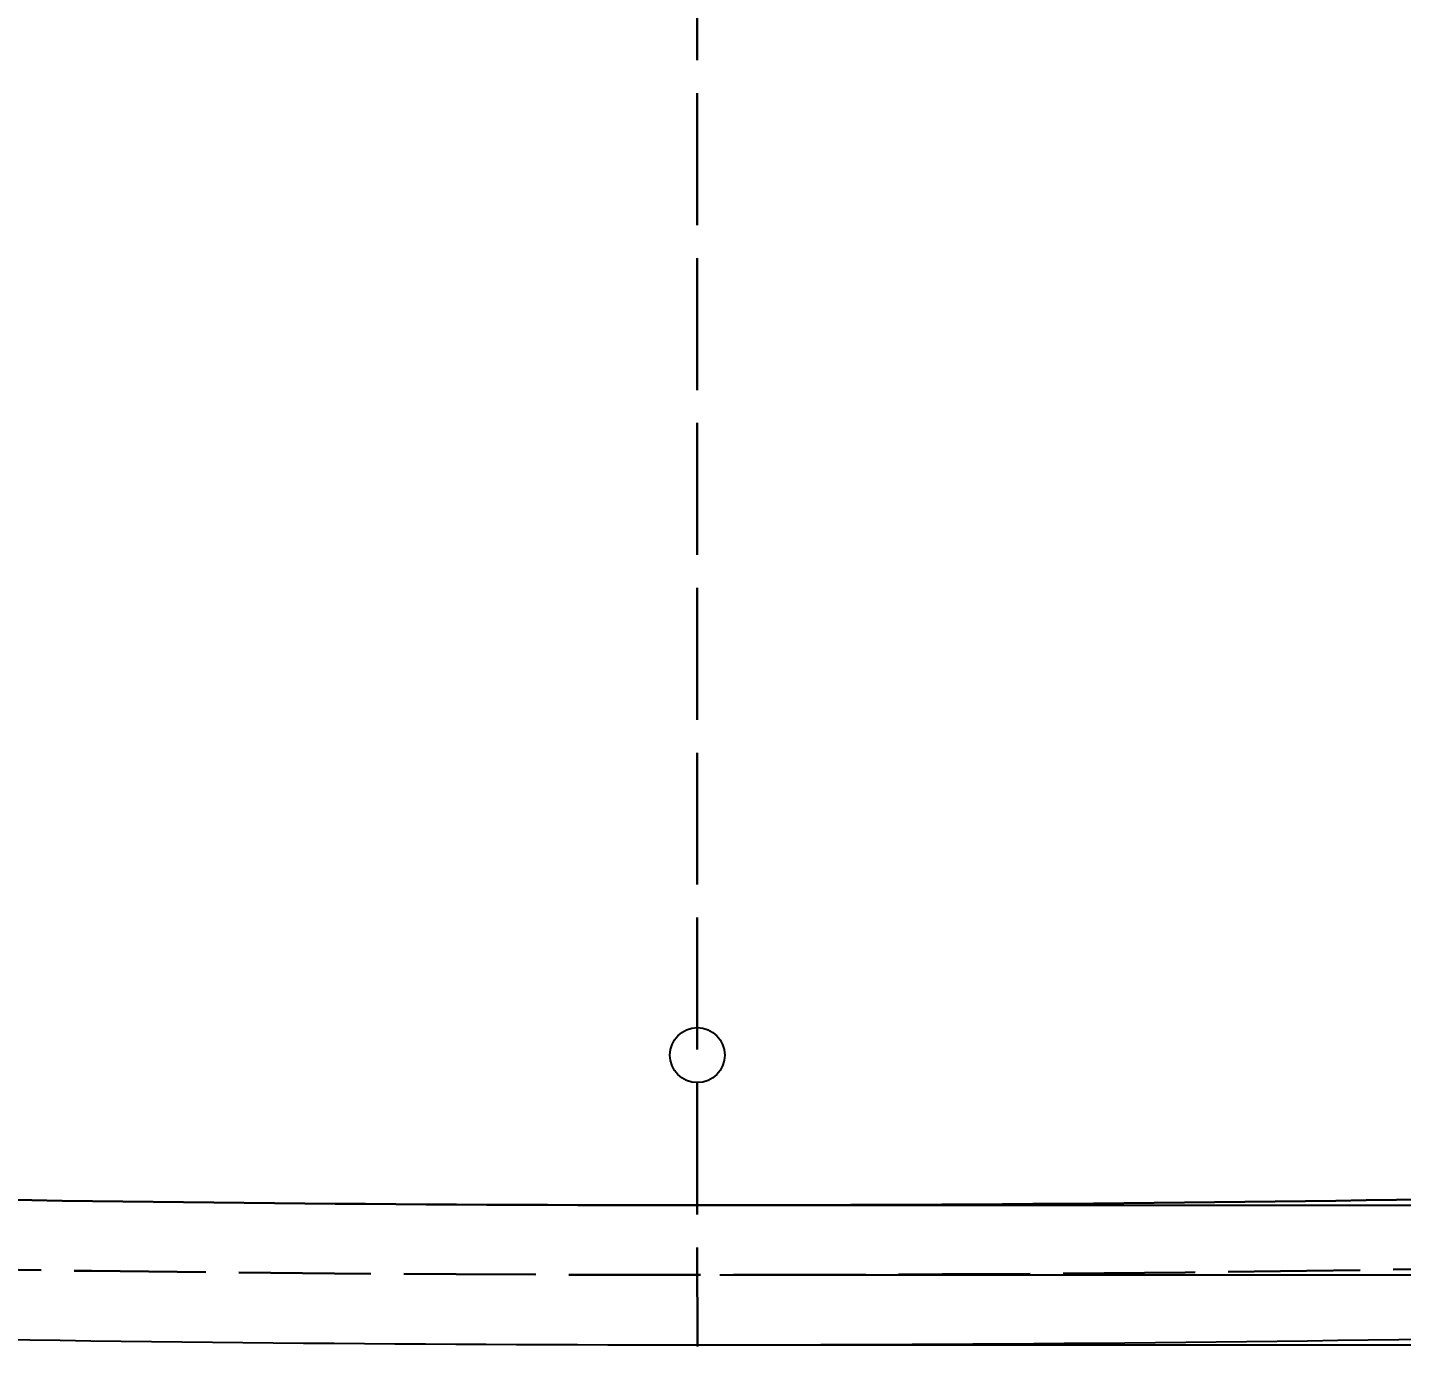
# Model space of a CAD drawing. Header units: millimetres. Extents: x 148 to 1479, y 271 to 1204.
# Drawn here: x 736.9 to 861.9, y 543.6 to 663.6 of the extents above; entities that cross this region are included whole.
import ezdxf

# ---------------------------------------------------------------- set-up
doc = ezdxf.new("R2010")
doc.units = ezdxf.units.MM
doc.linetypes.add('ACAD_ISO02W100', pattern=[15, 12, -3])
doc.layers.add('尺寸標注', color=1, linetype='Continuous', lineweight=30)
doc.layers.add('虚线', color=2, linetype='ACAD_ISO02W100', lineweight=30)
doc.styles.add('DIM', font='txt.shx', dxfattribs={"width": 0.7, "bigfont": 'chineset.shx'})
doc.dimstyles.new('mm+in(开孔纸尺寸)', dxfattribs={"dimscale": 3, "dimtxt": 3.8, "dimasz": 2, "dimexe": 1.25, "dimexo": 0.625, "dimgap": 2, "dimtad": 1, "dimtxsty": 'DIM', "dimcen": 0, "dimclrd": 256, "dimclre": 256, "dimclrt": 3, "dimadec": 0, "dimazin": 0, "dimtfac": 1, "dimtmove": 0, "dimatfit": 1, "dimfxl": 1, "dimlwd": -1, "dimarcsym": 0})

# ---------------------------------------------------------------- blocks, each defined once
blk = doc.blocks.new('*D24')
at = {"layer": 'Defpoints', "color": 0}
for p in [(797.98, 944.8), (797.98, 556.5), (1128.99, 556.5)]:
    blk.add_point(p, dxfattribs=at)
at = {"layer": '尺寸標注', "lineweight": -2}
for p, q in [((799.85, 944.8), (1132.74, 944.8)), ((799.85, 556.5), (1132.74, 556.5))]:
    blk.add_line(p, q, dxfattribs=at)
at = {"layer": '尺寸標注'}
blk.add_line((1128.99, 938.8), (1128.99, 562.5), dxfattribs=at)
for points in [[(1129.99, 938.8), (1127.99, 938.8), (1128.99, 944.8)], [(1127.99, 562.5), (1129.99, 562.5), (1128.99, 556.5)]]:
    blk.add_solid(points, dxfattribs=at)
at = {"layer": '尺寸標注', "color": 3, "insert": (1116.34, 750.65), "char_height": 11.4, "attachment_point": 5, "rotation": 90, "style": 'DIM'}
blk.add_mtext('388,3mm [15 5/16"]', dxfattribs=at)
blk = doc.blocks.new('*D25')
at = {"layer": 'Defpoints', "color": 0}
for p in [(797.98, 951.15), (797.98, 550.15), (1161.05, 550.15)]:
    blk.add_point(p, dxfattribs=at)
at = {"layer": '尺寸標注', "lineweight": -2}
for p, q in [((799.85, 951.15), (1164.8, 951.15)), ((799.85, 550.15), (1164.8, 550.15))]:
    blk.add_line(p, q, dxfattribs=at)
at = {"layer": '尺寸標注'}
blk.add_line((1161.05, 945.15), (1161.05, 556.15), dxfattribs=at)
for points in [[(1162.05, 945.15), (1160.05, 945.15), (1161.05, 951.15)], [(1160.05, 556.15), (1162.05, 556.15), (1161.05, 550.15)]]:
    blk.add_solid(points, dxfattribs=at)
at = {"layer": '尺寸標注', "color": 3, "insert": (1149.35, 746.81), "char_height": 11.4, "attachment_point": 5, "rotation": 90, "style": 'DIM'}
blk.add_mtext('401mm [15 13/16"]', dxfattribs=at)
blk = doc.blocks.new('*D26')
at = {"layer": 'Defpoints', "color": 0}
for p in [(797.98, 957.5), (797.98, 543.8), (1195.3, 543.8)]:
    blk.add_point(p, dxfattribs=at)
at = {"layer": '尺寸標注', "lineweight": -2}
for p, q in [((799.85, 957.5), (1199.05, 957.5)), ((799.85, 543.8), (1199.05, 543.8))]:
    blk.add_line(p, q, dxfattribs=at)
at = {"layer": '尺寸標注'}
blk.add_line((1195.3, 951.5), (1195.3, 549.8), dxfattribs=at)
for points in [[(1196.3, 951.5), (1194.3, 951.5), (1195.3, 957.5)], [(1194.3, 549.8), (1196.3, 549.8), (1195.3, 543.8)]]:
    blk.add_solid(points, dxfattribs=at)
at = {"layer": '尺寸標注', "color": 3, "insert": (1182.65, 751.09), "char_height": 11.4, "attachment_point": 5, "rotation": 90, "style": 'DIM'}
blk.add_mtext('413,7mm [16 5/16"]', dxfattribs=at)

msp = doc.modelspace()

# ---------------------------------------------------------------- linework, layer by layer
msp.add_lwpolyline([(1074.334, 647.212, 0.0192887), (1074.334, 854.084, 0.3906795), (975.063, 953.74, 0.0212236), (620.896, 953.74, 0.3906795), (521.625, 854.084, 0.0192887), (521.625, 647.212, 0.3906795), (620.896, 547.556, 0.0212236), (975.063, 547.556, 0.3906795)], format="xyb", close=True)
msp.add_circle((797.819, 570.148), 2.5)
at = {"layer": '虚线'}
msp.add_line((797.756, 957.659), (797.819, 543.638), dxfattribs=at)
msp.add_lwpolyline([(1067.989, 647.457, 0.0192887), (1067.989, 853.839, 0.3906795), (974.794, 947.395, 0.0212236), (621.165, 947.395, 0.3906795), (527.97, 853.839, 0.0192887), (527.97, 647.457, 0.3906795), (621.165, 553.901, 0.0212236), (974.794, 553.901, 0.3906795)], format="xyb", close=True, dxfattribs=at)
at = {"layer": '虚线', "color": 3, "linetype": 'ByBlock'}
msp.add_lwpolyline([(1061.644, 647.702, 0.0192887), (1061.644, 853.594, 0.3906795), (974.525, 941.051, 0.0212236), (621.434, 941.051, 0.3906795), (534.315, 853.594, 0.0192887), (534.315, 647.702, 0.3906795), (621.434, 560.245, 0.0212236), (974.525, 560.245, 0.3906795)], format="xyb", close=True, dxfattribs=at)

# ---------------------------------------------------------------- dimensions: what is measured, and where the dimension line sits
at = {"layer": '尺寸標注'}
for base, p1, p2, picture, middle in [((1195.3, 543.798), (797.979, 957.498), (797.979, 543.798), '*D26', (1195.3, 751.088)), ((1161.046, 550.148), (797.979, 951.148), (797.979, 550.148), '*D25', (1161.046, 746.81)), ((1128.993, 556.498), (797.979, 944.798), (797.979, 556.498), '*D24', (1128.993, 750.648))]:
    dim = msp.add_linear_dim(base=base, p1=p1, p2=p2, angle=90, dimstyle='mm+in(开孔纸尺寸)', override={"dimpost": 'mm', "dimtofl": 0}, dxfattribs=at)
    dim.commit()
    dim.dimension.update_dxf_attribs({"geometry": picture, "text_midpoint": middle, "dimtype": 160})

doc.saveas('drawing.dxf')
